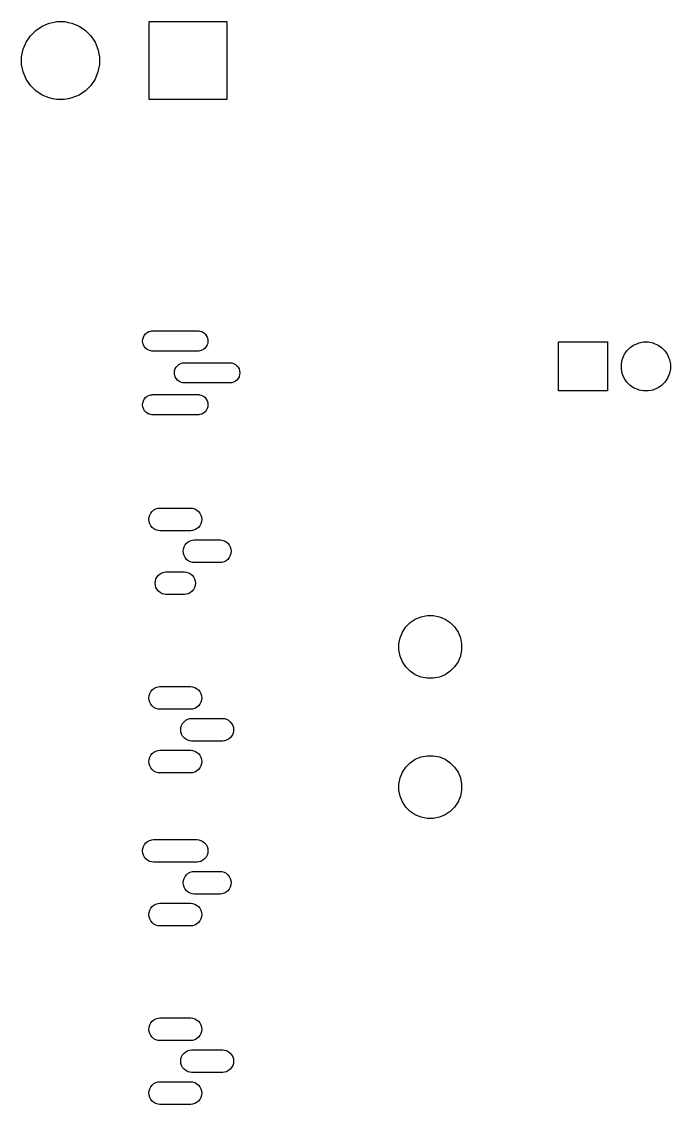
# Model space of a CAD drawing. Extents: x 67 to 191, y -169 to -74.
# Drawn here: x 103.61 to 129.46, y -117.29 to -74.14 of the extents above; entities that cross this region are included whole.
import ezdxf

# ---------------------------------------------------------------- set-up
doc = ezdxf.new("R2010")
doc.units = 0
doc.header["$MEASUREMENT"] = 0
doc.layers.add('BLACK', color=7, linetype='CONTINUOUS')

msp = doc.modelspace()

# ---------------------------------------------------------------- linework, layer by layer
at = {"layer": 'BLACK', "linetype": 'CONTINUOUS'}
for p, q in [((104.421, -74.3175), (104.704, -74.2006)), ((104.704, -74.2006), (104.853, -74.1708)), ((104.853, -74.1708), (105.003, -74.141)), ((105.003, -74.141), (105.309, -74.141)), ((105.309, -74.141), (105.459, -74.1708)), ((105.459, -74.1708), (105.608, -74.2006)), ((105.608, -74.2006), (105.891, -74.3175)), ((108.685, -77.243), (108.685, -74.141)), ((108.685, -74.141), (111.787, -74.141)), ((111.787, -74.141), (111.787, -77.243)), ((103.951, -74.7033), (104.167, -74.4873)), ((104.167, -74.4873), (104.421, -74.3175)), ((105.891, -74.3175), (106.145, -74.4873)), ((106.145, -74.4873), (106.361, -74.7033)), ((103.665, -75.2396), (103.782, -74.9573)), ((103.782, -74.9573), (103.951, -74.7033)), ((106.361, -74.7033), (106.53, -74.9573)), ((106.53, -74.9573), (106.647, -75.2396)), ((103.605, -75.5392), (103.665, -75.2396)), ((106.647, -75.2396), (106.707, -75.5392)), ((103.605, -75.8448), (103.605, -75.5392)), ((103.665, -76.1444), (103.605, -75.8448)), ((106.707, -75.8448), (106.647, -76.1444)), ((106.707, -75.5392), (106.707, -75.8448)), ((103.782, -76.4267), (103.665, -76.1444)), ((106.647, -76.1444), (106.53, -76.4267)), ((103.951, -76.6807), (103.782, -76.4267)), ((104.167, -76.8967), (103.951, -76.6807)), ((106.361, -76.6807), (106.145, -76.8967)), ((106.53, -76.4267), (106.361, -76.6807)), ((104.421, -77.0665), (104.167, -76.8967)), ((104.704, -77.1834), (104.421, -77.0665)), ((104.853, -77.2132), (104.704, -77.1834)), ((105.003, -77.243), (104.853, -77.2132)), ((105.459, -77.2132), (105.309, -77.243)), ((105.608, -77.1834), (105.459, -77.2132)), ((105.891, -77.0665), (105.608, -77.1834)), ((106.145, -76.8967), (105.891, -77.0665)), ((105.309, -77.243), (105.003, -77.243)), ((111.787, -77.243), (108.685, -77.243)), ((108.433, -86.7894), (108.456, -86.7138)), ((108.456, -86.7138), (108.493, -86.6441)), ((108.456, -86.7138), (108.456, -86.7138)), ((108.493, -86.6441), (108.543, -86.5831)), ((108.543, -86.5831), (108.604, -86.533)), ((108.604, -86.533), (108.674, -86.4957)), ((108.674, -86.4957), (108.699, -86.4881)), ((108.699, -86.4881), (108.749, -86.4728)), ((108.749, -86.4728), (108.789, -86.4689)), ((108.789, -86.4689), (108.808, -86.467)), ((108.808, -86.467), (110.648, -86.467)), ((110.648, -86.467), (110.667, -86.4689)), ((110.667, -86.4689), (110.707, -86.4728)), ((110.707, -86.4728), (110.757, -86.4881)), ((110.757, -86.4881), (110.782, -86.4957)), ((110.782, -86.4957), (110.852, -86.533)), ((110.852, -86.533), (110.913, -86.5831)), ((110.913, -86.5831), (110.963, -86.6441)), ((110.963, -86.6441), (111, -86.7138)), ((111, -86.7138), (111, -86.7138)), ((111, -86.7138), (111.023, -86.7894)), ((108.425, -86.868), (108.433, -86.7894)), ((108.433, -86.9466), (108.425, -86.868)), ((108.448, -86.997), (108.433, -86.9466)), ((108.456, -87.0222), (108.448, -86.997)), ((108.493, -87.0919), (108.456, -87.0222)), ((108.543, -87.1529), (108.493, -87.0919)), ((108.604, -87.203), (108.543, -87.1529)), ((110.913, -87.1529), (110.852, -87.203)), ((110.963, -87.0919), (110.913, -87.1529)), ((111, -87.0222), (110.963, -87.0919)), ((111.008, -86.997), (111, -87.0222)), ((111.023, -86.9466), (111.008, -86.997)), ((111.023, -86.7894), (111.031, -86.868)), ((111.031, -86.868), (111.023, -86.9466)), ((125.008, -88.86), (125.008, -86.908)), ((125.008, -86.908), (126.96, -86.908)), ((126.96, -86.908), (126.96, -88.86)), ((127.726, -87.2618), (127.862, -87.1259)), ((127.862, -87.1259), (127.995, -87.0368)), ((127.995, -87.0368), (128.022, -87.0191)), ((128.022, -87.0191), (128.159, -86.9622)), ((128.159, -86.9622), (128.199, -86.9455)), ((128.199, -86.9455), (128.388, -86.908)), ((128.388, -86.908), (128.58, -86.908)), ((128.58, -86.908), (128.769, -86.9455)), ((128.769, -86.9455), (128.809, -86.9622)), ((128.809, -86.9622), (128.946, -87.0191)), ((128.946, -87.0191), (128.973, -87.0368)), ((128.973, -87.0368), (129.106, -87.1259)), ((129.106, -87.1259), (129.242, -87.2618)), ((108.674, -87.2403), (108.604, -87.203)), ((108.699, -87.2479), (108.674, -87.2403)), ((108.749, -87.2632), (108.699, -87.2479)), ((108.789, -87.2671), (108.749, -87.2632)), ((108.808, -87.269), (108.789, -87.2671)), ((110.648, -87.269), (108.808, -87.269)), ((110.667, -87.2671), (110.648, -87.269)), ((110.707, -87.2632), (110.667, -87.2671)), ((110.757, -87.2479), (110.707, -87.2632)), ((110.782, -87.2403), (110.757, -87.2479)), ((110.852, -87.203), (110.782, -87.2403)), ((127.546, -87.5993), (127.562, -87.5591)), ((127.562, -87.5591), (127.619, -87.4217)), ((127.619, -87.4217), (127.637, -87.3951)), ((127.637, -87.3951), (127.726, -87.2618)), ((129.242, -87.2618), (129.331, -87.3951)), ((129.331, -87.3951), (129.349, -87.4217)), ((129.349, -87.4217), (129.406, -87.5591)), ((129.406, -87.5591), (129.422, -87.5993)), ((109.703, -88.0594), (109.726, -87.9838)), ((109.726, -87.9838), (109.763, -87.9141)), ((109.726, -87.9838), (109.726, -87.9838)), ((109.763, -87.9141), (109.813, -87.8531)), ((109.813, -87.8531), (109.874, -87.803)), ((109.874, -87.803), (109.944, -87.7657)), ((109.944, -87.7657), (109.969, -87.7581)), ((109.969, -87.7581), (110.019, -87.7428)), ((110.019, -87.7428), (110.059, -87.7389)), ((110.059, -87.7389), (110.078, -87.737)), ((110.078, -87.737), (111.918, -87.737)), ((111.918, -87.737), (111.937, -87.7389)), ((111.937, -87.7389), (111.977, -87.7428)), ((111.977, -87.7428), (112.027, -87.7581)), ((112.027, -87.7581), (112.052, -87.7657)), ((112.052, -87.7657), (112.122, -87.803)), ((112.122, -87.803), (112.183, -87.8531)), ((112.183, -87.8531), (112.233, -87.9141)), ((112.233, -87.9141), (112.27, -87.9838)), ((112.27, -87.9838), (112.27, -87.9838)), ((112.27, -87.9838), (112.293, -88.0594)), ((127.508, -87.7879), (127.546, -87.5993)), ((127.508, -87.9801), (127.508, -87.7879)), ((127.546, -88.1687), (127.508, -87.9801)), ((129.422, -87.5993), (129.46, -87.7879)), ((129.46, -87.9801), (129.422, -88.1687)), ((129.46, -87.7879), (129.46, -87.9801)), ((109.695, -88.138), (109.703, -88.0594)), ((109.703, -88.2166), (109.695, -88.138)), ((109.718, -88.267), (109.703, -88.2166)), ((109.726, -88.2922), (109.718, -88.267)), ((109.763, -88.3619), (109.726, -88.2922)), ((109.813, -88.4229), (109.763, -88.3619)), ((109.874, -88.473), (109.813, -88.4229)), ((112.183, -88.4229), (112.122, -88.473)), ((112.233, -88.3619), (112.183, -88.4229)), ((112.27, -88.2922), (112.233, -88.3619)), ((112.278, -88.267), (112.27, -88.2922)), ((112.293, -88.2166), (112.278, -88.267)), ((112.293, -88.0594), (112.301, -88.138)), ((112.301, -88.138), (112.293, -88.2166)), ((127.619, -88.3463), (127.546, -88.1687)), ((127.546, -88.1687), (127.546, -88.1687)), ((127.726, -88.5062), (127.619, -88.3463)), ((127.619, -88.3463), (127.619, -88.3463)), ((129.349, -88.3463), (129.242, -88.5062)), ((129.422, -88.1687), (129.349, -88.3463)), ((129.349, -88.3463), (129.349, -88.3463)), ((129.422, -88.1687), (129.422, -88.1687)), ((109.944, -88.5103), (109.874, -88.473)), ((109.969, -88.5179), (109.944, -88.5103)), ((110.019, -88.5332), (109.969, -88.5179)), ((110.059, -88.5371), (110.019, -88.5332)), ((110.078, -88.539), (110.059, -88.5371)), ((111.918, -88.539), (110.078, -88.539)), ((111.937, -88.5371), (111.918, -88.539)), ((111.977, -88.5332), (111.937, -88.5371)), ((112.027, -88.5179), (111.977, -88.5332)), ((112.052, -88.5103), (112.027, -88.5179)), ((112.122, -88.473), (112.052, -88.5103)), ((126.96, -88.86), (125.008, -88.86)), ((127.862, -88.6421), (127.726, -88.5062)), ((127.995, -88.7312), (127.862, -88.6421)), ((128.022, -88.7489), (127.995, -88.7312)), ((128.159, -88.8058), (128.022, -88.7489)), ((128.199, -88.8225), (128.159, -88.8058)), ((128.388, -88.86), (128.199, -88.8225)), ((128.58, -88.86), (128.388, -88.86)), ((128.769, -88.8225), (128.58, -88.86)), ((128.809, -88.8058), (128.769, -88.8225)), ((128.946, -88.7489), (128.809, -88.8058)), ((128.973, -88.7312), (128.946, -88.7489)), ((129.106, -88.6421), (128.973, -88.7312)), ((129.242, -88.5062), (129.106, -88.6421)), ((108.433, -89.3294), (108.456, -89.2538)), ((108.456, -89.2538), (108.493, -89.1841)), ((108.456, -89.2538), (108.456, -89.2538)), ((108.493, -89.1841), (108.543, -89.1231)), ((108.543, -89.1231), (108.604, -89.073)), ((108.604, -89.073), (108.674, -89.0357)), ((108.674, -89.0357), (108.699, -89.0281)), ((108.699, -89.0281), (108.749, -89.0128)), ((108.749, -89.0128), (108.789, -89.0089)), ((108.789, -89.0089), (108.808, -89.007)), ((108.808, -89.007), (110.648, -89.007)), ((110.648, -89.007), (110.667, -89.0089)), ((110.667, -89.0089), (110.707, -89.0128)), ((110.707, -89.0128), (110.757, -89.0281)), ((110.757, -89.0281), (110.782, -89.0357)), ((110.782, -89.0357), (110.852, -89.073)), ((110.852, -89.073), (110.913, -89.1231)), ((110.913, -89.1231), (110.963, -89.1841)), ((110.963, -89.1841), (111, -89.2538)), ((111, -89.2538), (111, -89.2538)), ((111, -89.2538), (111.023, -89.3294)), ((108.425, -89.408), (108.433, -89.3294)), ((108.433, -89.4866), (108.425, -89.408)), ((108.448, -89.537), (108.433, -89.4866)), ((108.456, -89.5622), (108.448, -89.537)), ((108.493, -89.6319), (108.456, -89.5622)), ((108.543, -89.6929), (108.493, -89.6319)), ((108.604, -89.743), (108.543, -89.6929)), ((108.674, -89.7803), (108.604, -89.743)), ((110.852, -89.743), (110.782, -89.7803)), ((110.913, -89.6929), (110.852, -89.743)), ((110.963, -89.6319), (110.913, -89.6929)), ((111, -89.5622), (110.963, -89.6319)), ((111.008, -89.537), (111, -89.5622)), ((111.023, -89.4866), (111.008, -89.537)), ((111.023, -89.3294), (111.031, -89.408)), ((111.031, -89.408), (111.023, -89.4866)), ((108.699, -89.7879), (108.674, -89.7803)), ((108.749, -89.8032), (108.699, -89.7879)), ((108.789, -89.8071), (108.749, -89.8032)), ((108.808, -89.809), (108.789, -89.8071)), ((110.648, -89.809), (108.808, -89.809)), ((110.667, -89.8071), (110.648, -89.809)), ((110.707, -89.8032), (110.667, -89.8071)), ((110.757, -89.7879), (110.707, -89.8032)), ((110.782, -89.7803), (110.757, -89.7879)), ((108.808, -93.6596), (108.876, -93.6032)), ((108.876, -93.6032), (108.955, -93.5613)), ((108.955, -93.5613), (109.04, -93.5355)), ((109.04, -93.5355), (109.106, -93.529)), ((109.106, -93.529), (110.35, -93.529)), ((110.35, -93.529), (110.416, -93.5355)), ((110.416, -93.5355), (110.501, -93.5613)), ((110.501, -93.5613), (110.58, -93.6032)), ((110.58, -93.6032), (110.648, -93.6596)), ((108.675, -93.98), (108.684, -93.8916)), ((108.684, -94.0684), (108.675, -93.98)), ((108.684, -93.8916), (108.709, -93.8066)), ((108.709, -93.8066), (108.751, -93.7282)), ((108.751, -93.7282), (108.808, -93.6596)), ((110.648, -93.6596), (110.705, -93.7282)), ((110.705, -93.7282), (110.747, -93.8066)), ((110.747, -93.8066), (110.772, -93.8916)), ((110.772, -93.8916), (110.781, -93.98)), ((110.781, -93.98), (110.772, -94.0684)), ((108.709, -94.1534), (108.684, -94.0684)), ((108.751, -94.2318), (108.709, -94.1534)), ((108.808, -94.3004), (108.751, -94.2318)), ((108.876, -94.3568), (108.808, -94.3004)), ((108.955, -94.3987), (108.876, -94.3568)), ((109.04, -94.4245), (108.955, -94.3987)), ((109.106, -94.431), (109.04, -94.4245)), ((110.35, -94.431), (109.106, -94.431)), ((110.416, -94.4245), (110.35, -94.431)), ((110.501, -94.3987), (110.416, -94.4245)), ((110.58, -94.3568), (110.501, -94.3987)), ((110.648, -94.3004), (110.58, -94.3568)), ((110.705, -94.2318), (110.648, -94.3004)), ((110.747, -94.1534), (110.705, -94.2318)), ((110.772, -94.0684), (110.747, -94.1534)), ((110.121, -94.9982), (110.178, -94.9296)), ((110.178, -94.9296), (110.246, -94.8732)), ((110.246, -94.8732), (110.325, -94.8313)), ((110.325, -94.8313), (110.41, -94.8055)), ((110.41, -94.8055), (110.476, -94.799)), ((110.476, -94.799), (111.52, -94.799)), ((111.52, -94.799), (111.586, -94.8055)), ((111.586, -94.8055), (111.671, -94.8313)), ((111.671, -94.8313), (111.75, -94.8732)), ((111.75, -94.8732), (111.818, -94.9296)), ((111.818, -94.9296), (111.875, -94.9982)), ((110.045, -95.25), (110.054, -95.1616)), ((110.054, -95.3384), (110.045, -95.25)), ((110.054, -95.1616), (110.079, -95.0766)), ((110.079, -95.4234), (110.054, -95.3384)), ((110.079, -95.0766), (110.121, -94.9982)), ((111.875, -94.9982), (111.917, -95.0766)), ((111.917, -95.0766), (111.942, -95.1616)), ((111.942, -95.3384), (111.917, -95.4234)), ((111.942, -95.1616), (111.951, -95.25)), ((111.951, -95.25), (111.942, -95.3384)), ((110.121, -95.5018), (110.079, -95.4234)), ((110.178, -95.5704), (110.121, -95.5018)), ((110.246, -95.6268), (110.178, -95.5704)), ((110.325, -95.6687), (110.246, -95.6268)), ((110.41, -95.6945), (110.325, -95.6687)), ((110.476, -95.701), (110.41, -95.6945)), ((111.52, -95.701), (110.476, -95.701)), ((111.586, -95.6945), (111.52, -95.701)), ((111.671, -95.6687), (111.586, -95.6945)), ((111.75, -95.6268), (111.671, -95.6687)), ((111.818, -95.5704), (111.75, -95.6268)), ((111.875, -95.5018), (111.818, -95.5704)), ((111.917, -95.4234), (111.875, -95.5018)), ((109.001, -96.2682), (109.058, -96.1996)), ((109.058, -96.1996), (109.126, -96.1432)), ((109.126, -96.1432), (109.205, -96.1013)), ((109.205, -96.1013), (109.29, -96.0755)), ((109.29, -96.0755), (109.356, -96.069)), ((109.356, -96.069), (110.1, -96.069)), ((110.1, -96.069), (110.166, -96.0755)), ((110.166, -96.0755), (110.251, -96.1013)), ((110.251, -96.1013), (110.33, -96.1432)), ((110.33, -96.1432), (110.398, -96.1996)), ((110.398, -96.1996), (110.455, -96.2682)), ((108.925, -96.52), (108.934, -96.4316)), ((108.934, -96.6084), (108.925, -96.52)), ((108.934, -96.4316), (108.959, -96.3466)), ((108.959, -96.6934), (108.934, -96.6084)), ((108.959, -96.3466), (109.001, -96.2682)), ((110.455, -96.2682), (110.497, -96.3466)), ((110.497, -96.3466), (110.522, -96.4316)), ((110.522, -96.6084), (110.497, -96.6934)), ((110.522, -96.4316), (110.531, -96.52)), ((110.531, -96.52), (110.522, -96.6084)), ((109.001, -96.7718), (108.959, -96.6934)), ((109.058, -96.8404), (109.001, -96.7718)), ((109.126, -96.8968), (109.058, -96.8404)), ((109.205, -96.9387), (109.126, -96.8968)), ((109.29, -96.9645), (109.205, -96.9387)), ((109.356, -96.971), (109.29, -96.9645)), ((110.1, -96.971), (109.356, -96.971)), ((110.166, -96.9645), (110.1, -96.971)), ((110.251, -96.9387), (110.166, -96.9645)), ((110.33, -96.8968), (110.251, -96.9387)), ((110.398, -96.8404), (110.33, -96.8968)), ((110.455, -96.7718), (110.398, -96.8404)), ((110.497, -96.6934), (110.455, -96.7718)), ((119.295, -97.9514), (119.423, -97.8986)), ((119.423, -97.8986), (119.523, -97.8571)), ((119.523, -97.8571), (119.765, -97.809)), ((119.765, -97.809), (120.011, -97.809)), ((120.011, -97.809), (120.253, -97.8571)), ((120.253, -97.8571), (120.353, -97.8986)), ((120.353, -97.8986), (120.481, -97.9514)), ((118.779, -98.4674), (118.916, -98.2625)), ((118.916, -98.2625), (119.091, -98.0883)), ((119.091, -98.0883), (119.295, -97.9514)), ((120.481, -97.9514), (120.685, -98.0883)), ((120.685, -98.0883), (120.86, -98.2625)), ((120.86, -98.2625), (120.997, -98.4674)), ((118.637, -98.9368), (118.685, -98.6951)), ((118.685, -98.6951), (118.779, -98.4674)), ((120.997, -98.4674), (121.091, -98.6951)), ((121.091, -98.6951), (121.139, -98.9368)), ((118.637, -99.1832), (118.637, -98.9368)), ((118.685, -99.4249), (118.637, -99.1832)), ((121.139, -99.1832), (121.091, -99.4249)), ((121.139, -98.9368), (121.139, -99.1832)), ((118.779, -99.6526), (118.685, -99.4249)), ((118.916, -99.8575), (118.779, -99.6526)), ((120.997, -99.6526), (120.86, -99.8575)), ((121.091, -99.4249), (120.997, -99.6526)), ((119.091, -100.032), (118.916, -99.8575)), ((119.295, -100.169), (119.091, -100.032)), ((120.685, -100.032), (120.481, -100.169)), ((120.86, -99.8575), (120.685, -100.032)), ((119.523, -100.263), (119.295, -100.169)), ((119.295, -100.169), (119.295, -100.169)), ((119.295, -100.169), (119.295, -100.169)), ((119.765, -100.311), (119.523, -100.263)), ((120.011, -100.311), (119.765, -100.311)), ((120.253, -100.263), (120.011, -100.311)), ((120.481, -100.169), (120.253, -100.263)), ((120.481, -100.169), (120.481, -100.169)), ((120.481, -100.169), (120.481, -100.169)), ((108.684, -101.004), (108.709, -100.919)), ((108.709, -100.919), (108.751, -100.84)), ((108.751, -100.84), (108.808, -100.772)), ((108.808, -100.772), (108.876, -100.715)), ((108.876, -100.715), (108.955, -100.673)), ((108.955, -100.673), (109.04, -100.648)), ((109.04, -100.648), (109.106, -100.641)), ((109.106, -100.641), (110.35, -100.641)), ((110.35, -100.641), (110.416, -100.648)), ((110.416, -100.648), (110.501, -100.673)), ((110.501, -100.673), (110.58, -100.715)), ((110.58, -100.715), (110.648, -100.772)), ((110.648, -100.772), (110.705, -100.84)), ((110.705, -100.84), (110.747, -100.919)), ((110.747, -100.919), (110.772, -101.004)), ((108.675, -101.092), (108.684, -101.004)), ((108.684, -101.18), (108.675, -101.092)), ((108.709, -101.265), (108.684, -101.18)), ((108.751, -101.344), (108.709, -101.265)), ((108.808, -101.412), (108.751, -101.344)), ((110.705, -101.344), (110.648, -101.412)), ((110.747, -101.265), (110.705, -101.344)), ((110.772, -101.18), (110.747, -101.265)), ((110.772, -101.004), (110.781, -101.092)), ((110.781, -101.092), (110.772, -101.18)), ((108.876, -101.469), (108.808, -101.412)), ((108.955, -101.511), (108.876, -101.469)), ((109.04, -101.536), (108.955, -101.511)), ((109.106, -101.543), (109.04, -101.536)), ((110.35, -101.543), (109.106, -101.543)), ((110.416, -101.536), (110.35, -101.543)), ((110.501, -101.511), (110.416, -101.536)), ((110.58, -101.469), (110.501, -101.511)), ((110.648, -101.412), (110.58, -101.469)), ((109.954, -102.274), (109.979, -102.189)), ((109.979, -102.189), (110.021, -102.11)), ((110.021, -102.11), (110.078, -102.042)), ((110.078, -102.042), (110.146, -101.985)), ((110.146, -101.985), (110.225, -101.943)), ((110.225, -101.943), (110.31, -101.918)), ((110.31, -101.918), (110.376, -101.911)), ((110.376, -101.911), (111.62, -101.911)), ((111.62, -101.911), (111.686, -101.918)), ((111.686, -101.918), (111.771, -101.943)), ((111.771, -101.943), (111.85, -101.985)), ((111.85, -101.985), (111.918, -102.042)), ((111.918, -102.042), (111.975, -102.11)), ((111.975, -102.11), (112.017, -102.189)), ((112.017, -102.189), (112.042, -102.274)), ((109.945, -102.362), (109.954, -102.274)), ((109.954, -102.45), (109.945, -102.362)), ((109.979, -102.535), (109.954, -102.45)), ((110.021, -102.614), (109.979, -102.535)), ((110.078, -102.682), (110.021, -102.614)), ((110.146, -102.739), (110.078, -102.682)), ((111.918, -102.682), (111.85, -102.739)), ((111.975, -102.614), (111.918, -102.682)), ((112.017, -102.535), (111.975, -102.614)), ((112.042, -102.45), (112.017, -102.535)), ((112.042, -102.274), (112.051, -102.362)), ((112.051, -102.362), (112.042, -102.45)), ((110.225, -102.781), (110.146, -102.739)), ((110.31, -102.806), (110.225, -102.781)), ((110.376, -102.813), (110.31, -102.806)), ((111.62, -102.813), (110.376, -102.813)), ((111.686, -102.806), (111.62, -102.813)), ((111.771, -102.781), (111.686, -102.806)), ((111.85, -102.739), (111.771, -102.781)), ((108.675, -103.632), (108.684, -103.544)), ((108.684, -103.544), (108.709, -103.459)), ((108.709, -103.459), (108.751, -103.38)), ((108.751, -103.38), (108.808, -103.312)), ((108.808, -103.312), (108.876, -103.255)), ((108.876, -103.255), (108.955, -103.213)), ((108.955, -103.213), (109.04, -103.188)), ((109.04, -103.188), (109.106, -103.181)), ((109.106, -103.181), (110.35, -103.181)), ((110.35, -103.181), (110.416, -103.188)), ((110.416, -103.188), (110.501, -103.213)), ((110.501, -103.213), (110.58, -103.255)), ((110.58, -103.255), (110.648, -103.312)), ((110.648, -103.312), (110.705, -103.38)), ((110.705, -103.38), (110.747, -103.459)), ((110.747, -103.459), (110.772, -103.544)), ((110.772, -103.544), (110.781, -103.632)), ((119.091, -103.676), (119.295, -103.539)), ((119.295, -103.539), (119.423, -103.487)), ((119.423, -103.487), (119.523, -103.445)), ((119.523, -103.445), (119.765, -103.397)), ((119.765, -103.397), (120.011, -103.397)), ((120.011, -103.397), (120.253, -103.445)), ((120.253, -103.445), (120.353, -103.487)), ((120.353, -103.487), (120.481, -103.539)), ((120.481, -103.539), (120.685, -103.676)), ((108.684, -103.72), (108.675, -103.632)), ((108.709, -103.805), (108.684, -103.72)), ((108.751, -103.884), (108.709, -103.805)), ((108.808, -103.952), (108.751, -103.884)), ((108.876, -104.009), (108.808, -103.952)), ((110.648, -103.952), (110.58, -104.009)), ((110.705, -103.884), (110.648, -103.952)), ((110.747, -103.805), (110.705, -103.884)), ((110.772, -103.72), (110.747, -103.805)), ((110.781, -103.632), (110.772, -103.72)), ((118.779, -104.055), (118.916, -103.851)), ((118.916, -103.851), (119.091, -103.676)), ((120.685, -103.676), (120.86, -103.851)), ((120.86, -103.851), (120.997, -104.055)), ((108.955, -104.051), (108.876, -104.009)), ((109.04, -104.076), (108.955, -104.051)), ((109.106, -104.083), (109.04, -104.076)), ((110.35, -104.083), (109.106, -104.083)), ((110.416, -104.076), (110.35, -104.083)), ((110.501, -104.051), (110.416, -104.076)), ((110.58, -104.009), (110.501, -104.051)), ((118.637, -104.525), (118.685, -104.283)), ((118.685, -104.283), (118.779, -104.055)), ((118.779, -104.055), (118.779, -104.055)), ((120.997, -104.055), (120.997, -104.055)), ((120.997, -104.055), (121.091, -104.283)), ((121.091, -104.283), (121.139, -104.525)), ((118.637, -104.771), (118.637, -104.525)), ((118.685, -105.013), (118.637, -104.771)), ((121.139, -104.771), (121.091, -105.013)), ((121.139, -104.525), (121.139, -104.771)), ((118.779, -105.241), (118.685, -105.013)), ((118.916, -105.445), (118.779, -105.241)), ((120.997, -105.241), (120.86, -105.445)), ((121.091, -105.013), (120.997, -105.241)), ((119.091, -105.62), (118.916, -105.445)), ((119.295, -105.757), (119.091, -105.62)), ((120.685, -105.62), (120.481, -105.757)), ((120.86, -105.445), (120.685, -105.62)), ((119.523, -105.851), (119.295, -105.757)), ((119.295, -105.757), (119.295, -105.757)), ((119.295, -105.757), (119.295, -105.757)), ((119.765, -105.899), (119.523, -105.851)), ((120.011, -105.899), (119.765, -105.899)), ((120.253, -105.851), (120.011, -105.899)), ((120.481, -105.757), (120.253, -105.851)), ((120.481, -105.757), (120.481, -105.757)), ((120.481, -105.757), (120.481, -105.757)), ((108.459, -107.015), (108.501, -106.936)), ((108.501, -106.936), (108.558, -106.868)), ((108.558, -106.868), (108.626, -106.811)), ((108.626, -106.811), (108.705, -106.769)), ((108.705, -106.769), (108.79, -106.744)), ((108.79, -106.744), (108.856, -106.737)), ((108.856, -106.737), (110.6, -106.737)), ((110.6, -106.737), (110.666, -106.744)), ((110.666, -106.744), (110.751, -106.769)), ((110.751, -106.769), (110.83, -106.811)), ((110.83, -106.811), (110.898, -106.868)), ((110.898, -106.868), (110.955, -106.936)), ((110.955, -106.936), (110.997, -107.015)), ((108.425, -107.188), (108.434, -107.1)), ((108.434, -107.276), (108.425, -107.188)), ((108.434, -107.1), (108.459, -107.015)), ((108.459, -107.361), (108.434, -107.276)), ((108.501, -107.44), (108.459, -107.361)), ((108.558, -107.508), (108.501, -107.44)), ((110.955, -107.44), (110.898, -107.508)), ((110.997, -107.361), (110.955, -107.44)), ((110.997, -107.015), (111.022, -107.1)), ((111.022, -107.276), (110.997, -107.361)), ((111.022, -107.1), (111.031, -107.188)), ((111.031, -107.188), (111.022, -107.276)), ((108.626, -107.565), (108.558, -107.508)), ((108.705, -107.607), (108.626, -107.565)), ((108.79, -107.632), (108.705, -107.607)), ((108.856, -107.639), (108.79, -107.632)), ((110.6, -107.639), (108.856, -107.639)), ((110.666, -107.632), (110.6, -107.639)), ((110.751, -107.607), (110.666, -107.632)), ((110.83, -107.565), (110.751, -107.607)), ((110.898, -107.508), (110.83, -107.565)), ((110.054, -108.37), (110.079, -108.285)), ((110.079, -108.285), (110.121, -108.206)), ((110.121, -108.206), (110.178, -108.138)), ((110.178, -108.138), (110.246, -108.081)), ((110.246, -108.081), (110.325, -108.039)), ((110.325, -108.039), (110.41, -108.014)), ((110.41, -108.014), (110.476, -108.007)), ((110.476, -108.007), (111.52, -108.007)), ((111.52, -108.007), (111.586, -108.014)), ((111.586, -108.014), (111.671, -108.039)), ((111.671, -108.039), (111.75, -108.081)), ((111.75, -108.081), (111.818, -108.138)), ((111.818, -108.138), (111.875, -108.206)), ((111.875, -108.206), (111.917, -108.285)), ((111.917, -108.285), (111.942, -108.37)), ((110.045, -108.458), (110.054, -108.37)), ((110.054, -108.546), (110.045, -108.458)), ((110.079, -108.631), (110.054, -108.546)), ((110.121, -108.71), (110.079, -108.631)), ((110.178, -108.778), (110.121, -108.71)), ((111.875, -108.71), (111.818, -108.778)), ((111.917, -108.631), (111.875, -108.71)), ((111.942, -108.546), (111.917, -108.631)), ((111.942, -108.37), (111.951, -108.458)), ((111.951, -108.458), (111.942, -108.546)), ((110.246, -108.835), (110.178, -108.778)), ((110.325, -108.877), (110.246, -108.835)), ((110.41, -108.902), (110.325, -108.877)), ((110.476, -108.909), (110.41, -108.902)), ((111.52, -108.909), (110.476, -108.909)), ((111.586, -108.902), (111.52, -108.909)), ((111.671, -108.877), (111.586, -108.902)), ((111.75, -108.835), (111.671, -108.877)), ((111.818, -108.778), (111.75, -108.835)), ((108.684, -109.64), (108.709, -109.555)), ((108.709, -109.555), (108.751, -109.476)), ((108.751, -109.476), (108.808, -109.408)), ((108.808, -109.408), (108.876, -109.351)), ((108.876, -109.351), (108.955, -109.309)), ((108.955, -109.309), (109.04, -109.284)), ((109.04, -109.284), (109.106, -109.277)), ((109.106, -109.277), (110.35, -109.277)), ((110.35, -109.277), (110.416, -109.284)), ((110.416, -109.284), (110.501, -109.309)), ((110.501, -109.309), (110.58, -109.351)), ((110.58, -109.351), (110.648, -109.408)), ((110.648, -109.408), (110.705, -109.476)), ((110.705, -109.476), (110.747, -109.555)), ((110.747, -109.555), (110.772, -109.64)), ((108.675, -109.728), (108.684, -109.64)), ((108.684, -109.816), (108.675, -109.728)), ((108.709, -109.901), (108.684, -109.816)), ((108.751, -109.98), (108.709, -109.901)), ((108.808, -110.048), (108.751, -109.98)), ((110.705, -109.98), (110.648, -110.048)), ((110.747, -109.901), (110.705, -109.98)), ((110.772, -109.816), (110.747, -109.901)), ((110.772, -109.64), (110.781, -109.728)), ((110.781, -109.728), (110.772, -109.816)), ((108.876, -110.105), (108.808, -110.048)), ((108.955, -110.147), (108.876, -110.105)), ((109.04, -110.172), (108.955, -110.147)), ((109.106, -110.179), (109.04, -110.172)), ((110.35, -110.179), (109.106, -110.179)), ((110.416, -110.172), (110.35, -110.179)), ((110.501, -110.147), (110.416, -110.172)), ((110.58, -110.105), (110.501, -110.147)), ((110.648, -110.048), (110.58, -110.105)), ((108.876, -113.923), (108.955, -113.881)), ((108.955, -113.881), (109.04, -113.856)), ((109.04, -113.856), (109.106, -113.849)), ((109.106, -113.849), (110.35, -113.849)), ((110.35, -113.849), (110.416, -113.856)), ((110.416, -113.856), (110.501, -113.881)), ((110.501, -113.881), (110.58, -113.923)), ((108.675, -114.3), (108.684, -114.212)), ((108.684, -114.388), (108.675, -114.3)), ((108.684, -114.212), (108.709, -114.127)), ((108.709, -114.127), (108.751, -114.048)), ((108.751, -114.048), (108.808, -113.98)), ((108.808, -113.98), (108.876, -113.923)), ((110.58, -113.923), (110.648, -113.98)), ((110.648, -113.98), (110.705, -114.048)), ((110.705, -114.048), (110.747, -114.127)), ((110.747, -114.127), (110.772, -114.212)), ((110.772, -114.212), (110.781, -114.3)), ((110.781, -114.3), (110.772, -114.388)), ((108.709, -114.473), (108.684, -114.388)), ((108.751, -114.552), (108.709, -114.473)), ((108.808, -114.62), (108.751, -114.552)), ((108.876, -114.677), (108.808, -114.62)), ((108.955, -114.719), (108.876, -114.677)), ((109.04, -114.744), (108.955, -114.719)), ((109.106, -114.751), (109.04, -114.744)), ((110.35, -114.751), (109.106, -114.751)), ((110.416, -114.744), (110.35, -114.751)), ((110.501, -114.719), (110.416, -114.744)), ((110.58, -114.677), (110.501, -114.719)), ((110.648, -114.62), (110.58, -114.677)), ((110.705, -114.552), (110.648, -114.62)), ((110.747, -114.473), (110.705, -114.552)), ((110.772, -114.388), (110.747, -114.473)), ((110.078, -115.25), (110.146, -115.193)), ((110.146, -115.193), (110.225, -115.151)), ((110.225, -115.151), (110.31, -115.126)), ((110.31, -115.126), (110.376, -115.119)), ((110.376, -115.119), (111.62, -115.119)), ((111.62, -115.119), (111.686, -115.126)), ((111.686, -115.126), (111.771, -115.151)), ((111.771, -115.151), (111.85, -115.193)), ((111.85, -115.193), (111.918, -115.25)), ((109.945, -115.57), (109.954, -115.482)), ((109.954, -115.658), (109.945, -115.57)), ((109.954, -115.482), (109.979, -115.397)), ((109.979, -115.397), (110.021, -115.318)), ((110.021, -115.318), (110.078, -115.25)), ((111.918, -115.25), (111.975, -115.318)), ((111.975, -115.318), (112.017, -115.397)), ((112.017, -115.397), (112.042, -115.482)), ((112.042, -115.482), (112.051, -115.57)), ((112.051, -115.57), (112.042, -115.658)), ((109.979, -115.743), (109.954, -115.658)), ((110.021, -115.822), (109.979, -115.743)), ((110.078, -115.89), (110.021, -115.822)), ((110.146, -115.947), (110.078, -115.89)), ((110.225, -115.989), (110.146, -115.947)), ((110.31, -116.014), (110.225, -115.989)), ((110.376, -116.021), (110.31, -116.014)), ((111.62, -116.021), (110.376, -116.021)), ((111.686, -116.014), (111.62, -116.021)), ((111.771, -115.989), (111.686, -116.014)), ((111.85, -115.947), (111.771, -115.989)), ((111.918, -115.89), (111.85, -115.947)), ((111.975, -115.822), (111.918, -115.89)), ((112.017, -115.743), (111.975, -115.822)), ((112.042, -115.658), (112.017, -115.743)), ((108.808, -116.52), (108.876, -116.463)), ((108.876, -116.463), (108.955, -116.421)), ((108.955, -116.421), (109.04, -116.396)), ((109.04, -116.396), (109.106, -116.389)), ((109.106, -116.389), (110.35, -116.389)), ((110.35, -116.389), (110.416, -116.396)), ((110.416, -116.396), (110.501, -116.421)), ((110.501, -116.421), (110.58, -116.463)), ((110.58, -116.463), (110.648, -116.52)), ((108.675, -116.84), (108.684, -116.752)), ((108.684, -116.928), (108.675, -116.84)), ((108.684, -116.752), (108.709, -116.667)), ((108.709, -117.013), (108.684, -116.928)), ((108.709, -116.667), (108.751, -116.588)), ((108.751, -116.588), (108.808, -116.52)), ((110.648, -116.52), (110.705, -116.588)), ((110.705, -116.588), (110.747, -116.667)), ((110.747, -116.667), (110.772, -116.752)), ((110.772, -116.928), (110.747, -117.013)), ((110.772, -116.752), (110.781, -116.84)), ((110.781, -116.84), (110.772, -116.928)), ((108.751, -117.092), (108.709, -117.013)), ((108.808, -117.16), (108.751, -117.092)), ((108.876, -117.217), (108.808, -117.16)), ((108.955, -117.259), (108.876, -117.217)), ((109.04, -117.284), (108.955, -117.259)), ((109.106, -117.291), (109.04, -117.284)), ((110.35, -117.291), (109.106, -117.291)), ((110.416, -117.284), (110.35, -117.291)), ((110.501, -117.259), (110.416, -117.284)), ((110.58, -117.217), (110.501, -117.259)), ((110.648, -117.16), (110.58, -117.217)), ((110.705, -117.092), (110.648, -117.16)), ((110.747, -117.013), (110.705, -117.092))]:
    msp.add_line(p, q, dxfattribs=at)

doc.saveas('drawing.dxf')
